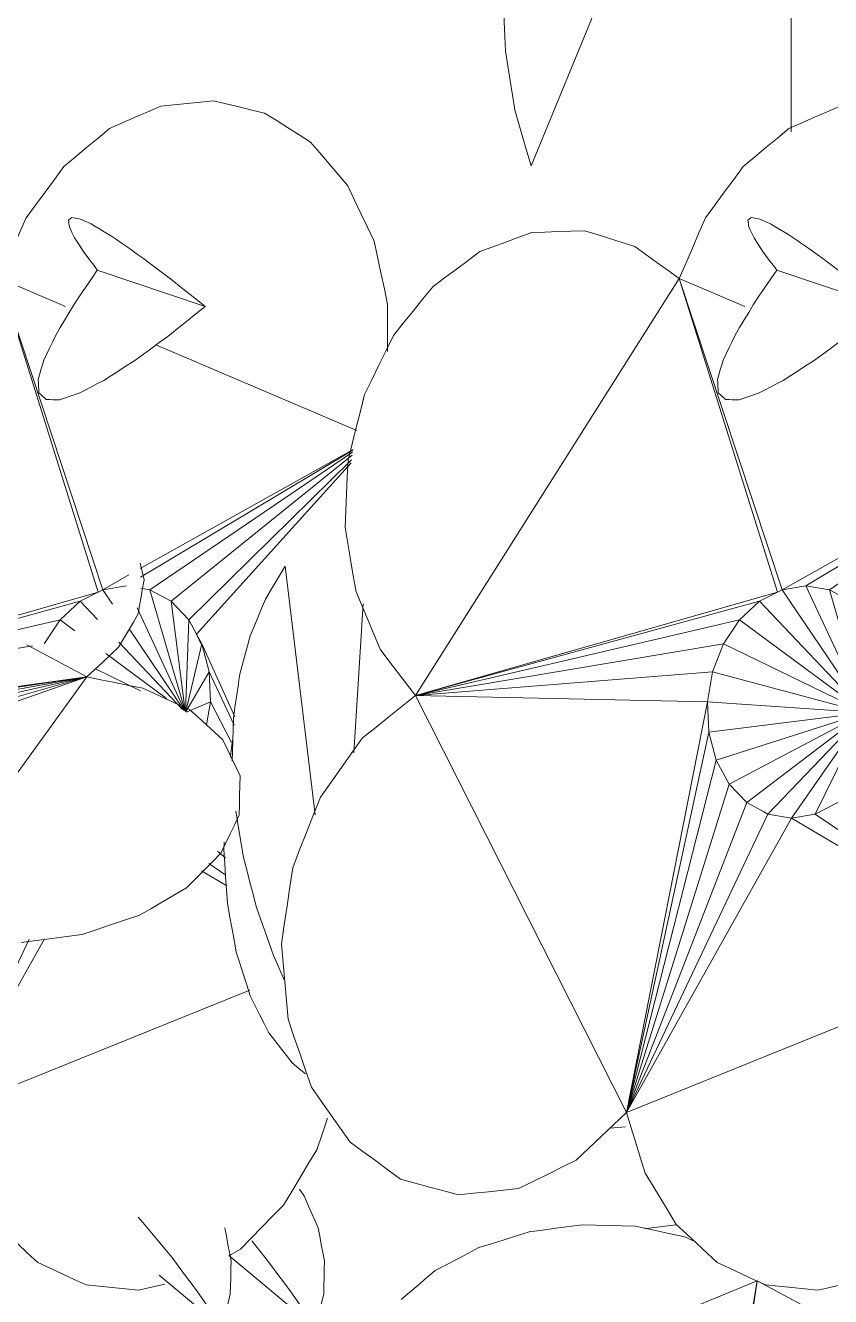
# Model space of a CAD drawing. Header units: metres. Extents: x 10.2 to 20.8, y -0.2 to 6.6.
# Drawn here: x 14.6459 to 14.7186, y 0.4246 to 0.5394 of the extents above; entities that cross this region are included whole.
import ezdxf

# ---------------------------------------------------------------- set-up
doc = ezdxf.new("R2010")
doc.units = ezdxf.units.M
for name, color, linetype, lineweight in [('Importações nas famílias', 250, 'Continuous', 5), ('Pilares estruturais', 7, 'Continuous', 5), ('Vegetação', 7, 'Continuous', 5)]:
    doc.layers.add(name, color=color, linetype=linetype, lineweight=lineweight)

# ---------------------------------------------------------------- blocks, each defined once
blk = doc.blocks.new('Planta_pergolado_12200 - plantas pergolado_skp_Component_12-V2710-Corte 3')
at = {"layer": 'Importações nas famílias'}
for p, q in [((14.65608, 0.43181), (14.6567, 0.43113)), ((14.65798, 0.42656), (14.66367, 0.42182))]:
    blk.add_line(p, q, dxfattribs=at)
at = {"layer": 'Importações nas famílias', "flags": 128}
for points in [[(14.6567, 0.43113), (14.6573, 0.43039), (14.6579, 0.42966), (14.65851, 0.42893), (14.65911, 0.42819)], [(14.66448, 0.42787), (14.66433, 0.42861), (14.66419, 0.42935), (14.66405, 0.43009), (14.6639, 0.43084)], [(14.65911, 0.42819), (14.65969, 0.42741), (14.66028, 0.42664), (14.66086, 0.42586), (14.66144, 0.42508)], [(14.6644, 0.42484), (14.66442, 0.4256), (14.66444, 0.42635), (14.66446, 0.42711), (14.66448, 0.42787)], [(14.66144, 0.42508), (14.662, 0.42426), (14.66256, 0.42345), (14.66312, 0.42263), (14.66367, 0.42182)], [(14.66367, 0.42182), (14.66386, 0.42257), (14.66404, 0.42333), (14.66422, 0.42408), (14.6644, 0.42484)]]:
    blk.add_lwpolyline(points, dxfattribs=at)
blk = doc.blocks.new('Planta_pergolado_12200 - plantas pergolado_skp_Component_17-V2714-Corte 3')
at = {"layer": 'Importações nas famílias'}
for p, q in [((14.70538, 0.43004), (14.70632, 0.42962)), ((14.71195, 0.42607), (14.67921, 0.41257)), ((14.70876, 0.40772), (14.71195, 0.42607)), ((14.71195, 0.42607), (14.70919, 0.40769)), ((14.7387, 0.41172), (14.71195, 0.42607))]:
    blk.add_line(p, q, dxfattribs=at)
at = {"layer": 'Importações nas famílias', "flags": 128}
for points in [[(14.68683, 0.42906), (14.68796, 0.42941), (14.6891, 0.42977), (14.69023, 0.43012), (14.69137, 0.43048)], [(14.69137, 0.43048), (14.69257, 0.43064), (14.69378, 0.4308), (14.69498, 0.43097), (14.69619, 0.43113)], [(14.69619, 0.43113), (14.69738, 0.43109), (14.69858, 0.43106), (14.69977, 0.43102), (14.70097, 0.43098)], [(14.70097, 0.43098), (14.70207, 0.43075), (14.70317, 0.43051), (14.70428, 0.43027), (14.70538, 0.43004)], [(14.68289, 0.42698), (14.68388, 0.4275), (14.68486, 0.42802), (14.68585, 0.42854), (14.68683, 0.42906)], [(14.67982, 0.42438), (14.68059, 0.42503), (14.68136, 0.42568), (14.68212, 0.42633), (14.68289, 0.42698)]]:
    blk.add_lwpolyline(points, dxfattribs=at)
blk = doc.blocks.new('Planta_pergolado_12200 - plantas pergolado_skp_Component_16-V2715-Corte 3')
for name in ['Planta_pergolado_12200 - plantas pergolado_skp_Component_12-V2710-Corte 3', 'Planta_pergolado_12200 - plantas pergolado_skp_Component_17-V2714-Corte 3']:
    blk.add_blockref(name, (0, 0))
blk = doc.blocks.new('Planta_pergolado_12200 - plantas pergolado_skp_Component_12-V2760-Corte 3')
at = {"layer": 'Importações nas famílias'}
for p, q in [((14.67111, 0.43367), (14.67065, 0.43433)), ((14.66427, 0.42834), (14.6721, 0.42182))]:
    blk.add_line(p, q, dxfattribs=at)
at = {"layer": 'Importações nas famílias', "flags": 128}
for points in [[(14.67232, 0.43084), (14.67202, 0.43155), (14.67171, 0.43225), (14.67141, 0.43296), (14.67111, 0.43367)], [(14.6729, 0.42787), (14.67276, 0.42861), (14.67261, 0.42935), (14.67247, 0.43009), (14.67232, 0.43084)], [(14.66633, 0.42966), (14.66693, 0.42893), (14.66753, 0.42819)], [(14.66753, 0.42819), (14.66812, 0.42741), (14.6687, 0.42664), (14.66928, 0.42586), (14.66987, 0.42508)], [(14.67283, 0.42484), (14.67285, 0.4256), (14.67286, 0.42635), (14.67288, 0.42711), (14.6729, 0.42787)], [(14.66987, 0.42508), (14.67042, 0.42426), (14.67098, 0.42345), (14.67154, 0.42263), (14.6721, 0.42182)], [(14.6721, 0.42182), (14.67228, 0.42257), (14.67246, 0.42333), (14.67264, 0.42408), (14.67283, 0.42484)]]:
    blk.add_lwpolyline(points, dxfattribs=at)
blk = doc.blocks.new('Planta_pergolado_12200 - plantas pergolado_skp_Component_12-V2761-Corte 3')
at = {"layer": 'Importações nas famílias', "flags": 128}
blk.add_lwpolyline([(14.69867, 0.43985), (14.69933, 0.4399), (14.70005, 0.43996)], dxfattribs=at)
blk = doc.blocks.new('Planta_pergolado_12200 - plantas pergolado_skp_Component_17-V2764-Corte 3')
at = {"layer": 'Importações nas famílias'}
for p, q in [((14.74713, 0.41172), (14.74151, 0.41474)), ((14.74188, 0.41101), (14.74713, 0.41172)), ((14.74202, 0.41096), (14.74713, 0.41172)), ((14.74233, 0.41086), (14.74713, 0.41172)), ((14.74273, 0.41074), (14.74713, 0.41172)), ((14.74316, 0.4106), (14.74713, 0.41172)), ((14.74354, 0.41048), (14.74713, 0.41172)), ((14.74713, 0.41172), (14.74572, 0.40978)), ((14.71186, 0.39764), (14.71264, 0.39747)), ((14.7127, 0.39742), (14.71187, 0.39763)), ((14.68573, 0.38962), (14.68459, 0.38969))]:
    blk.add_line(p, q, dxfattribs=at)
at = {"layer": 'Importações nas famílias', "flags": 128}
for points in [[(14.7018, 0.43075), (14.7022, 0.4308), (14.70341, 0.43097), (14.70461, 0.43113)], [(14.73143, 0.43031), (14.73219, 0.43044), (14.73339, 0.43064)], [(14.73339, 0.43064), (14.73459, 0.43064), (14.73579, 0.43065), (14.737, 0.43065), (14.7382, 0.43065)], [(14.7382, 0.43065), (14.73933, 0.43046), (14.74046, 0.43026), (14.74158, 0.43006), (14.74271, 0.42986)], [(14.74271, 0.42986), (14.74369, 0.42948), (14.74466, 0.4291), (14.74564, 0.42871), (14.74661, 0.42833)], [(14.74661, 0.42833), (14.74737, 0.42778), (14.74812, 0.42724), (14.74888, 0.4267), (14.74964, 0.42615)], [(14.74964, 0.42615), (14.75012, 0.42548), (14.75061, 0.42481), (14.75109, 0.42415), (14.75158, 0.42348)], [(14.75158, 0.42348), (14.75176, 0.42273), (14.75194, 0.42199), (14.75212, 0.42124), (14.7523, 0.42049)], [(14.7523, 0.42049), (14.75217, 0.41972), (14.75204, 0.41895), (14.7519, 0.41817), (14.75177, 0.4174)], [(14.75177, 0.4174), (14.75132, 0.41665), (14.75088, 0.4159), (14.75044, 0.41516), (14.75, 0.41441)], [(14.75, 0.41441), (14.74928, 0.41374), (14.74856, 0.41307), (14.74784, 0.4124), (14.74713, 0.41172)], [(14.74713, 0.41172), (14.74839, 0.41147), (14.74966, 0.41121), (14.75093, 0.41096), (14.7522, 0.4107)], [(14.7522, 0.4107), (14.75325, 0.41022), (14.7543, 0.40973), (14.75536, 0.40924), (14.75641, 0.40875)], [(14.75641, 0.40875), (14.75716, 0.40807), (14.75791, 0.40739), (14.75867, 0.40671), (14.75942, 0.40603)], [(14.75942, 0.40603), (14.7598, 0.40522), (14.76019, 0.40441), (14.76057, 0.40359), (14.76095, 0.40278)], [(14.76095, 0.40278), (14.76094, 0.4019), (14.76092, 0.40103), (14.76091, 0.40015), (14.76089, 0.39927)], [(14.76089, 0.39927), (14.76047, 0.39841), (14.76006, 0.39754), (14.75964, 0.39667), (14.75923, 0.39581)], [(14.75923, 0.39581), (14.75845, 0.39503), (14.75767, 0.39425), (14.7569, 0.39347), (14.75612, 0.39268)], [(14.75612, 0.39268), (14.75504, 0.39206), (14.75397, 0.39143), (14.75289, 0.3908), (14.75182, 0.39017)], [(14.75182, 0.39017), (14.75054, 0.38974), (14.74926, 0.38932), (14.74798, 0.3889), (14.7467, 0.38847)], [(14.7412, 0.38775), (14.73985, 0.38782), (14.73849, 0.3879), (14.73714, 0.38797), (14.73579, 0.38805)], [(14.7467, 0.38847), (14.74533, 0.38829), (14.74395, 0.38811), (14.74258, 0.38793), (14.7412, 0.38775)], [(14.73028, 0.38782), (14.72996, 0.38706), (14.72964, 0.3863)], [(14.72964, 0.3863), (14.72903, 0.38559), (14.72842, 0.38488), (14.7278, 0.38417), (14.72719, 0.38346)], [(14.72719, 0.38346), (14.72633, 0.38286), (14.72547, 0.38226), (14.7246, 0.38166), (14.72374, 0.38105)], [(14.72374, 0.38105), (14.72269, 0.3806), (14.72164, 0.38014), (14.72058, 0.37968), (14.71953, 0.37922)], [(14.71953, 0.37922), (14.71836, 0.37894), (14.71719, 0.37866), (14.71601, 0.37838), (14.71484, 0.3781)], [(14.71484, 0.3781), (14.71363, 0.37802), (14.71242, 0.37794)]]:
    blk.add_lwpolyline(points, dxfattribs=at)
blk = doc.blocks.new('Planta_pergolado_12200 - plantas pergolado_skp_Component_16-V2765-Corte 3')
for name in ['Planta_pergolado_12200 - plantas pergolado_skp_Component_12-V2761-Corte 3', 'Planta_pergolado_12200 - plantas pergolado_skp_Component_12-V2760-Corte 3', 'Planta_pergolado_12200 - plantas pergolado_skp_Component_17-V2764-Corte 3']:
    blk.add_blockref(name, (0, 0))
blk = doc.blocks.new('Planta_pergolado_12200 - plantas pergolado_skp_-V2818-Corte 3')
for name in ['Planta_pergolado_12200 - plantas pergolado_skp_Component_16-V2765-Corte 3', 'Planta_pergolado_12200 - plantas pergolado_skp_Component_16-V2715-Corte 3']:
    blk.add_blockref(name, (0, 0))
blk = doc.blocks.new('Planta_pergolado_12200 - plantas pergolado_skp_-V3106-Corte 3')
blk.add_blockref('Planta_pergolado_12200 - plantas pergolado_skp_-V2818-Corte 3', (0, 0))
blk = doc.blocks.new('Planta_pergolado_12200 - plantas pergolado_skp_Component_17-V3125-Corte 3')
at = {"layer": 'Importações nas famílias'}
for p, q in [((14.65145, 0.48059), (14.64605, 0.48349)), ((14.65145, 0.48059), (14.63525, 0.45822)), ((14.63809, 0.47594), (14.65145, 0.48059)), ((14.6407, 0.47754), (14.65145, 0.48059)), ((14.6415, 0.47835), (14.65145, 0.48059)), ((14.64197, 0.47889), (14.65145, 0.48059)), ((14.64217, 0.47921), (14.65145, 0.48059)), ((14.64217, 0.47932), (14.65145, 0.48059))]:
    blk.add_line(p, q, dxfattribs=at)
at = {"layer": 'Importações nas famílias', "flags": 128}
for points in [[(14.65626, 0.49085), (14.65645, 0.49011), (14.65663, 0.48936)], [(14.65663, 0.48936), (14.65649, 0.48859), (14.65636, 0.48781), (14.65622, 0.48704), (14.65609, 0.48627)], [(14.65609, 0.48627), (14.65565, 0.48552), (14.65521, 0.48477), (14.65476, 0.48402), (14.65432, 0.48328)], [(14.65432, 0.48328), (14.65361, 0.4826), (14.65289, 0.48193), (14.65217, 0.48126), (14.65145, 0.48059)], [(14.65145, 0.48059), (14.65272, 0.48033), (14.65398, 0.48008), (14.65525, 0.47982), (14.65652, 0.47957)], [(14.65652, 0.47957), (14.65757, 0.47908), (14.65863, 0.47859), (14.65968, 0.4781), (14.66074, 0.47762)], [(14.66074, 0.47762), (14.66149, 0.47694), (14.66224, 0.47626), (14.66299, 0.47558), (14.66374, 0.4749)], [(14.66374, 0.4749), (14.66412, 0.47408), (14.66451, 0.47327), (14.66489, 0.47246), (14.66528, 0.47165)], [(14.66528, 0.47165), (14.66526, 0.47077), (14.66524, 0.46989), (14.66523, 0.46901), (14.66521, 0.46814)], [(14.66521, 0.46814), (14.6648, 0.46727), (14.66438, 0.46641), (14.66397, 0.46554), (14.66355, 0.46467)], [(14.66355, 0.46467), (14.66278, 0.46389), (14.662, 0.46311), (14.66122, 0.46233), (14.66044, 0.46155)], [(14.66044, 0.46155), (14.65937, 0.46092), (14.65829, 0.46029), (14.65722, 0.45966), (14.65614, 0.45903)], [(14.65614, 0.45903), (14.65486, 0.45861), (14.65358, 0.45819), (14.6523, 0.45776), (14.65103, 0.45734)], [(14.65103, 0.45734), (14.64965, 0.45716), (14.64828, 0.45698), (14.6469, 0.45679), (14.64552, 0.45661)]]:
    blk.add_lwpolyline(points, dxfattribs=at)
blk = doc.blocks.new('Planta_pergolado_12200 - plantas pergolado_skp_Component_16-V3126-Corte 3')
blk.add_blockref('Planta_pergolado_12200 - plantas pergolado_skp_Component_17-V3125-Corte 3', (0, 0))
blk = doc.blocks.new('Planta_pergolado_12200 - plantas pergolado_skp_Component_12-V2794-Corte 3')
at = {"layer": 'Importações nas famílias'}
blk.add_line((14.81911, 0.31376), (14.80939, 0.31703), dxfattribs=at)
at = {"layer": 'Importações nas famílias', "flags": 128}
for points in [[(14.80708, 0.32179), (14.80701, 0.32172), (14.80694, 0.32166), (14.80686, 0.3216), (14.80679, 0.32154)], [(14.80679, 0.32154), (14.80681, 0.32138), (14.80683, 0.32123), (14.80685, 0.32108), (14.80687, 0.32093)], [(14.80776, 0.32168), (14.80759, 0.3217), (14.80742, 0.32173), (14.80725, 0.32176), (14.80708, 0.32179)], [(14.80882, 0.32121), (14.80855, 0.32132), (14.80829, 0.32144), (14.80803, 0.32156), (14.80776, 0.32168)], [(14.80687, 0.32093), (14.80699, 0.32068), (14.8071, 0.32044), (14.80722, 0.3202), (14.80734, 0.31996)], [(14.81023, 0.32038), (14.80987, 0.32059), (14.80952, 0.32079), (14.80917, 0.321), (14.80882, 0.32121)], [(14.81198, 0.31921), (14.81155, 0.3195), (14.81111, 0.31979), (14.81067, 0.32009), (14.81023, 0.32038)], [(14.80734, 0.31996), (14.80755, 0.31964), (14.80776, 0.31931), (14.80797, 0.31898), (14.80818, 0.31866)], [(14.81407, 0.3177), (14.81355, 0.31808), (14.81303, 0.31845), (14.81251, 0.31883), (14.81198, 0.31921)], [(14.80818, 0.31866), (14.80848, 0.31825), (14.80878, 0.31784), (14.80909, 0.31744), (14.80939, 0.31703)], [(14.80939, 0.31703), (14.80886, 0.31625), (14.80833, 0.31546), (14.80779, 0.31468), (14.80726, 0.3139)], [(14.81645, 0.31588), (14.81586, 0.31633), (14.81526, 0.31679), (14.81466, 0.31725), (14.81407, 0.3177)], [(14.81911, 0.31376), (14.81845, 0.31429), (14.81778, 0.31482), (14.81712, 0.31535), (14.81645, 0.31588)], [(14.80726, 0.3139), (14.80686, 0.31322), (14.80645, 0.31254), (14.80604, 0.31185), (14.80564, 0.31117)], [(14.81574, 0.31105), (14.81658, 0.31173), (14.81743, 0.31241), (14.81827, 0.31308), (14.81911, 0.31376)], [(14.80564, 0.31117), (14.80537, 0.3106), (14.8051, 0.31004), (14.80483, 0.30947), (14.80456, 0.3089)], [(14.81267, 0.30881), (14.81344, 0.30937), (14.81421, 0.30993), (14.81497, 0.31049), (14.81574, 0.31105)], [(14.80456, 0.3089), (14.80443, 0.30847), (14.8043, 0.30803), (14.80418, 0.30759), (14.80405, 0.30715)], [(14.80998, 0.30708), (14.81066, 0.30751), (14.81133, 0.30794), (14.812, 0.30838), (14.81267, 0.30881)], [(14.80405, 0.30715), (14.80407, 0.30685), (14.80408, 0.30655), (14.8041, 0.30625), (14.80412, 0.30595)], [(14.80774, 0.30591), (14.8083, 0.3062), (14.80886, 0.3065), (14.80942, 0.30679), (14.80998, 0.30708)], [(14.80412, 0.30595), (14.80428, 0.3058), (14.80445, 0.30565), (14.80461, 0.30549), (14.80477, 0.30534)], [(14.80477, 0.30534), (14.80508, 0.30534), (14.80538, 0.30533), (14.80568, 0.30533), (14.80599, 0.30533)], [(14.80599, 0.30533), (14.80642, 0.30547), (14.80686, 0.30562), (14.8073, 0.30577), (14.80774, 0.30591)]]:
    blk.add_lwpolyline(points, dxfattribs=at)
blk = doc.blocks.new('Planta_pergolado_12200 - plantas pergolado_skp_Component_17-V3162-Corte 3')
at = {"layer": 'Importações nas famílias'}
for p, q in [((14.6811, 0.4789), (14.7049, 0.51655)), ((14.7049, 0.51655), (14.71083, 0.51403)), ((14.7142, 0.48846), (14.7049, 0.51655)), ((14.7049, 0.51655), (14.71379, 0.48825)), ((14.73866, 0.50217), (14.7142, 0.48846)), ((14.73866, 0.50217), (14.71635, 0.48882)), ((14.71846, 0.48846), (14.73866, 0.50217)), ((14.71379, 0.48825), (14.6811, 0.4789)), ((14.71379, 0.48825), (14.71215, 0.48741)), ((14.7142, 0.48846), (14.71379, 0.48825)), ((14.71635, 0.48882), (14.7142, 0.48846)), ((14.72167, 0.47737), (14.7142, 0.48846)), ((14.72167, 0.47737), (14.71635, 0.48882)), ((14.71846, 0.48846), (14.71635, 0.48882)), ((14.72167, 0.47737), (14.71846, 0.48846)), ((14.72037, 0.48741), (14.71846, 0.48846)), ((14.71215, 0.48741), (14.6811, 0.4789)), ((14.71215, 0.48741), (14.71035, 0.48575)), ((14.72167, 0.47737), (14.71215, 0.48741)), ((14.71035, 0.48575), (14.6811, 0.4789)), ((14.71035, 0.48575), (14.7089, 0.48357)), ((14.72167, 0.47737), (14.71035, 0.48575)), ((14.7089, 0.48357), (14.6811, 0.4789)), ((14.7089, 0.48357), (14.70792, 0.48104)), ((14.72167, 0.47737), (14.7089, 0.48357)), ((14.70792, 0.48104), (14.6811, 0.4789)), ((14.70792, 0.48104), (14.70747, 0.47833)), ((14.72167, 0.47737), (14.70792, 0.48104)), ((14.6811, 0.4789), (14.70015, 0.44126)), ((14.70747, 0.47833), (14.6811, 0.4789)), ((14.70015, 0.44126), (14.70747, 0.47833)), ((14.70758, 0.47561), (14.70747, 0.47833)), ((14.72167, 0.47737), (14.70747, 0.47833)), ((14.72167, 0.47737), (14.70758, 0.47561)), ((14.72167, 0.47737), (14.70824, 0.47308)), ((14.72167, 0.47737), (14.70941, 0.47091)), ((14.72167, 0.47737), (14.71101, 0.46924)), ((14.71292, 0.46819), (14.72167, 0.47737)), ((14.72167, 0.47737), (14.71503, 0.46783)), ((14.72167, 0.47737), (14.71718, 0.46819)), ((14.70758, 0.47561), (14.70015, 0.44126)), ((14.70824, 0.47308), (14.70758, 0.47561)), ((14.70824, 0.47308), (14.70015, 0.44126)), ((14.70941, 0.47091), (14.70824, 0.47308)), ((14.70015, 0.44126), (14.70941, 0.47091)), ((14.71101, 0.46924), (14.70941, 0.47091)), ((14.70015, 0.44126), (14.71101, 0.46924)), ((14.71254, 0.4684), (14.71101, 0.46924)), ((14.71254, 0.4684), (14.71292, 0.46819)), ((14.71718, 0.46819), (14.71923, 0.46924)), ((14.71292, 0.46819), (14.70015, 0.44126)), ((14.71503, 0.46783), (14.70015, 0.44126)), ((14.71292, 0.46819), (14.71503, 0.46783)), ((14.71503, 0.46783), (14.71718, 0.46819)), ((14.71503, 0.46783), (14.72539, 0.46172)), ((14.72531, 0.46268), (14.71718, 0.46819)), ((14.72747, 0.4523), (14.70015, 0.44126))]:
    blk.add_line(p, q, dxfattribs=at)
at = {"layer": 'Importações nas famílias', "flags": 128}
for points in [[(14.71943, 0.53212), (14.71827, 0.53162), (14.71712, 0.53111), (14.71597, 0.5306), (14.71481, 0.5301)], [(14.71481, 0.5301), (14.71378, 0.52924), (14.71274, 0.52838), (14.71171, 0.52752), (14.71068, 0.52666)], [(14.71068, 0.52666), (14.70983, 0.5255), (14.70898, 0.52435), (14.70814, 0.52319), (14.70729, 0.52204)], [(14.70729, 0.52204), (14.70669, 0.52067), (14.7061, 0.5193), (14.7055, 0.51792), (14.7049, 0.51655)], [(14.6916, 0.52071), (14.69043, 0.52028), (14.68926, 0.51985), (14.68809, 0.51942), (14.68693, 0.51899)], [(14.69636, 0.52087), (14.69517, 0.52083), (14.69398, 0.52079), (14.69279, 0.52075), (14.6916, 0.52071)], [(14.7009, 0.51945), (14.69977, 0.51981), (14.69863, 0.52016), (14.6975, 0.52052), (14.69636, 0.52087)], [(14.68693, 0.51899), (14.68586, 0.51819), (14.6848, 0.5174), (14.68373, 0.51661), (14.68267, 0.51581)], [(14.7049, 0.51655), (14.7039, 0.51728), (14.7029, 0.518), (14.7019, 0.51873), (14.7009, 0.51945)], [(14.68267, 0.51581), (14.68178, 0.51471), (14.68089, 0.51361), (14.68, 0.51251), (14.67912, 0.51141)], [(14.67912, 0.51141), (14.67846, 0.51007), (14.67781, 0.50874), (14.67716, 0.5074), (14.67651, 0.50607)], [(14.67651, 0.50607), (14.67614, 0.50459), (14.67577, 0.50311), (14.6754, 0.50164), (14.67503, 0.50016)], [(14.67503, 0.50016), (14.67496, 0.49864), (14.6749, 0.49713), (14.67483, 0.49561), (14.67477, 0.49409)], [(14.67477, 0.49409), (14.67501, 0.49263), (14.67526, 0.49118), (14.6755, 0.48972), (14.67575, 0.48826)], [(14.67575, 0.48826), (14.67629, 0.48697), (14.67683, 0.48568), (14.67737, 0.48438), (14.67791, 0.48309)], [(14.67791, 0.48309), (14.67871, 0.48204), (14.6795, 0.481), (14.6803, 0.47995), (14.6811, 0.4789)], [(14.6811, 0.4789), (14.67991, 0.47795), (14.67871, 0.47699), (14.67752, 0.47603), (14.67633, 0.47508)], [(14.67633, 0.47508), (14.67538, 0.47374), (14.67443, 0.47241), (14.67349, 0.47108), (14.67254, 0.46974)], [(14.67254, 0.46974), (14.67191, 0.46815), (14.67128, 0.46655), (14.67065, 0.46496), (14.67003, 0.46336)], [(14.67003, 0.46336), (14.66978, 0.46164), (14.66953, 0.45992), (14.66927, 0.45819), (14.66902, 0.45647)], [(14.66902, 0.45647), (14.66917, 0.45477), (14.66932, 0.45307), (14.66946, 0.45137), (14.66961, 0.44967)], [(14.66961, 0.44967), (14.67014, 0.44813), (14.67067, 0.4466), (14.6712, 0.44507), (14.67173, 0.44353)], [(14.67173, 0.44353), (14.67261, 0.44229), (14.67348, 0.44106), (14.67435, 0.43982), (14.67522, 0.43858)], [(14.69562, 0.43695), (14.69675, 0.43803), (14.69788, 0.4391), (14.69902, 0.44018), (14.70015, 0.44126)], [(14.70015, 0.44126), (14.70057, 0.43988), (14.701, 0.43851), (14.70142, 0.43714), (14.70185, 0.43577)], [(14.67522, 0.43858), (14.67635, 0.43775), (14.67749, 0.43692), (14.67863, 0.43608), (14.67976, 0.43525)], [(14.69042, 0.43439), (14.69172, 0.43503), (14.69302, 0.43567), (14.69432, 0.43631), (14.69562, 0.43695)], [(14.67976, 0.43525), (14.68107, 0.43489), (14.68237, 0.43453), (14.68367, 0.43417), (14.68498, 0.43381)], [(14.70185, 0.43577), (14.70255, 0.43462), (14.70325, 0.43346), (14.70395, 0.43231), (14.70465, 0.43115)], [(14.68498, 0.43381), (14.68634, 0.43396), (14.6877, 0.4341), (14.68906, 0.43425), (14.69042, 0.43439)], [(14.70465, 0.43115), (14.70557, 0.43029), (14.7065, 0.42943), (14.70742, 0.42857), (14.70835, 0.42771)], [(14.70835, 0.42771), (14.70944, 0.42721), (14.71053, 0.4267), (14.71162, 0.42619), (14.71271, 0.42569)], [(14.71742, 0.42521), (14.71861, 0.42549), (14.71979, 0.42576), (14.72098, 0.42604), (14.72217, 0.42632)], [(14.71271, 0.42569), (14.71388, 0.42557), (14.71506, 0.42545), (14.71624, 0.42533), (14.71742, 0.42521)]]:
    blk.add_lwpolyline(points, dxfattribs=at)
blk = doc.blocks.new('Planta_pergolado_12200 - plantas pergolado_skp_Component_16-V3163-Corte 3')
for name, p in [('Planta_pergolado_12200 - plantas pergolado_skp_Component_17-V3162-Corte 3', (0, 0)), ('Planta_pergolado_12200 - plantas pergolado_skp_Component_12-V2794-Corte 3', (-0.09568, 0.20028))]:
    blk.add_blockref(name, p)
blk = doc.blocks.new('Planta_pergolado_12200 - plantas pergolado_skp_Component_12-V2789-Corte 3')
at = {"layer": 'Importações nas famílias'}
blk.add_line((14.86893, 0.37591), (14.84853, 0.32646), dxfattribs=at)
at = {"layer": 'Importações nas famílias', "flags": 128}
for points in [[(14.86485, 0.37463), (14.86587, 0.37495), (14.86689, 0.37527), (14.86791, 0.37559), (14.86893, 0.37591)], [(14.86098, 0.37256), (14.86195, 0.37308), (14.86292, 0.3736), (14.86388, 0.37411), (14.86485, 0.37463)], [(14.85739, 0.36976), (14.85829, 0.37046), (14.85918, 0.37116), (14.86008, 0.37186), (14.86098, 0.37256)], [(14.85418, 0.36629), (14.85499, 0.36716), (14.85579, 0.36802), (14.85659, 0.36889), (14.85739, 0.36976)], [(14.85143, 0.36223), (14.85211, 0.36324), (14.8528, 0.36426), (14.85349, 0.36527), (14.85418, 0.36629)], [(14.84918, 0.35767), (14.84974, 0.35881), (14.8503, 0.35995), (14.85086, 0.36109), (14.85143, 0.36223)], [(14.84751, 0.35274), (14.84793, 0.35397), (14.84835, 0.35521), (14.84876, 0.35644), (14.84918, 0.35767)], [(14.84644, 0.34753), (14.84671, 0.34883), (14.84697, 0.35013), (14.84724, 0.35143), (14.84751, 0.35274)], [(14.84601, 0.34217), (14.84612, 0.34351), (14.84622, 0.34485), (14.84633, 0.34619), (14.84644, 0.34753)], [(14.84622, 0.33679), (14.84616, 0.33813), (14.84611, 0.33948), (14.84606, 0.34082), (14.84601, 0.34217)], [(14.84706, 0.33151), (14.84685, 0.33283), (14.84664, 0.33415), (14.84643, 0.33547), (14.84622, 0.33679)], [(14.84853, 0.32646), (14.84816, 0.32773), (14.84779, 0.32899), (14.84743, 0.33025), (14.84706, 0.33151)]]:
    blk.add_lwpolyline(points, dxfattribs=at)
blk = doc.blocks.new('Planta_pergolado_12200 - plantas pergolado_skp_Component_12-V2811-Corte 3')
at = {"layer": 'Importações nas famílias'}
for p, q in [((14.76773, 0.26785), (14.76502, 0.29029)), ((14.75952, 0.26538), (14.7595, 0.26468))]:
    blk.add_line(p, q, dxfattribs=at)
at = {"layer": 'Importações nas famílias', "flags": 128}
for points in [[(14.76325, 0.28732), (14.76369, 0.28806), (14.76414, 0.2888), (14.76458, 0.28954), (14.76502, 0.29029)], [(14.76188, 0.28402), (14.76222, 0.28485), (14.76257, 0.28567), (14.76291, 0.28649), (14.76325, 0.28732)], [(14.76091, 0.28043), (14.76116, 0.28133), (14.7614, 0.28223), (14.76164, 0.28312), (14.76188, 0.28402)], [(14.76037, 0.27659), (14.7605, 0.27755), (14.76064, 0.27851), (14.76078, 0.27947), (14.76091, 0.28043)], [(14.76025, 0.27269), (14.76028, 0.27355), (14.76031, 0.27456), (14.76034, 0.27558), (14.76037, 0.27659)], [(14.76028, 0.27456), (14.76017, 0.27366), (14.76009, 0.27305)], [(14.76128, 0.26399), (14.7611, 0.26507), (14.76092, 0.26615), (14.76073, 0.26724), (14.76057, 0.2682)], [(14.7595, 0.26468), (14.75958, 0.26348), (14.75966, 0.26228), (14.75974, 0.26108), (14.75982, 0.25988)], [(14.76242, 0.25958), (14.76214, 0.26068), (14.76185, 0.26178), (14.76156, 0.26288), (14.76128, 0.26399)], [(14.75982, 0.25988), (14.76002, 0.25877), (14.76022, 0.25767), (14.76042, 0.25656), (14.76061, 0.25546)], [(14.76397, 0.25516), (14.76358, 0.25626), (14.76319, 0.25737), (14.76281, 0.25847), (14.76242, 0.25958)], [(14.76061, 0.25546), (14.76093, 0.25447), (14.76125, 0.25349), (14.76156, 0.2525), (14.76188, 0.25152)], [(14.76493, 0.25296), (14.76445, 0.25406), (14.76397, 0.25516)], [(14.76188, 0.25152), (14.7623, 0.25068), (14.76272, 0.24984), (14.76315, 0.249), (14.76357, 0.24816)], [(14.76357, 0.24816), (14.7641, 0.24748), (14.76462, 0.24681), (14.76514, 0.24613), (14.76566, 0.24545)], [(14.76566, 0.24545), (14.76627, 0.24496), (14.76688, 0.24446)]]:
    blk.add_lwpolyline(points, dxfattribs=at)
blk = doc.blocks.new('Planta_pergolado_12200 - plantas pergolado_skp_Component_17-V3175-Corte 3')
at = {"layer": 'Importações nas famílias'}
for p, q in [((14.61979, 0.4789), (14.64359, 0.51655)), ((14.64359, 0.51655), (14.64953, 0.51403)), ((14.65289, 0.48846), (14.64359, 0.51655)), ((14.64359, 0.51655), (14.65248, 0.48825)), ((14.65767, 0.51056), (14.67582, 0.50283)), ((14.67548, 0.50112), (14.65628, 0.49036)), ((14.67547, 0.50105), (14.6563, 0.48958)), ((14.65715, 0.48846), (14.67544, 0.50088)), ((14.65906, 0.48741), (14.6754, 0.5006)), ((14.66066, 0.48575), (14.67534, 0.5002)), ((14.66136, 0.48444), (14.6753, 0.4999)), ((14.65525, 0.48979), (14.65289, 0.48846)), ((14.65248, 0.48825), (14.61979, 0.4789)), ((14.65248, 0.48825), (14.65085, 0.48741)), ((14.65289, 0.48846), (14.65248, 0.48825)), ((14.65504, 0.48882), (14.65289, 0.48846)), ((14.65378, 0.48714), (14.65289, 0.48846)), ((14.65715, 0.48846), (14.65633, 0.4886)), ((14.66032, 0.4775), (14.65715, 0.48846)), ((14.65906, 0.48741), (14.65715, 0.48846)), ((14.65085, 0.48741), (14.61979, 0.4789)), ((14.65085, 0.48741), (14.64904, 0.48575)), ((14.65241, 0.48576), (14.65085, 0.48741)), ((14.66029, 0.47752), (14.65598, 0.48681)), ((14.66034, 0.47748), (14.65906, 0.48741)), ((14.66066, 0.48575), (14.65906, 0.48741)), ((14.67555, 0.47372), (14.6764, 0.48717)), ((14.64904, 0.48575), (14.61979, 0.4789)), ((14.64904, 0.48575), (14.64759, 0.48357)), ((14.65038, 0.48475), (14.64904, 0.48575)), ((14.66036, 0.47747), (14.66066, 0.48575)), ((14.66136, 0.48444), (14.66066, 0.48575)), ((14.66023, 0.47756), (14.65527, 0.48493)), ((14.66183, 0.48357), (14.66136, 0.48444)), ((14.6618, 0.48347), (14.66136, 0.48444)), ((14.64656, 0.4834), (14.61979, 0.4789)), ((14.6601, 0.47764), (14.65435, 0.48372)), ((14.66183, 0.48357), (14.66038, 0.47746)), ((14.66249, 0.48104), (14.66183, 0.48357)), ((14.6648, 0.47697), (14.66183, 0.48357)), ((14.65863, 0.47865), (14.65317, 0.48269)), ((14.65631, 0.47933), (14.65223, 0.48132)), ((14.6604, 0.47744), (14.66249, 0.48104)), ((14.6626, 0.47833), (14.66249, 0.48104)), ((14.66475, 0.47623), (14.66249, 0.48104)), ((14.64395, 0.48083), (14.61979, 0.4789)), ((14.61979, 0.4789), (14.62535, 0.4679)), ((14.64135, 0.47843), (14.61979, 0.4789)), ((14.6626, 0.47833), (14.66046, 0.47741)), ((14.66226, 0.47626), (14.6626, 0.47833)), ((14.6645, 0.47467), (14.6626, 0.47833)), ((14.62669, 0.46526), (14.62701, 0.46463)), ((14.66396, 0.46426), (14.66325, 0.46484)), ((14.664, 0.46268), (14.66245, 0.46374)), ((14.6618, 0.46307), (14.66408, 0.46172)), ((14.63884, 0.44126), (14.64375, 0.45697)), ((14.64762, 0.45695), (14.63884, 0.44126)), ((14.63884, 0.44126), (14.64193, 0.4569)), ((14.64626, 0.4569), (14.63884, 0.44126)), ((14.64221, 0.45686), (14.63884, 0.44126)), ((14.63884, 0.44126), (14.64489, 0.45684)), ((14.64278, 0.45676), (14.63884, 0.44126)), ((14.63259, 0.45361), (14.63884, 0.44126)), ((14.66616, 0.4523), (14.63884, 0.44126)), ((14.66428, 0.42832), (14.66532, 0.42893))]:
    blk.add_line(p, q, dxfattribs=at)
at = {"layer": 'Importações nas famílias', "flags": 128}
for points in [[(14.66289, 0.5326), (14.6617, 0.53248), (14.6605, 0.53236), (14.65931, 0.53224), (14.65812, 0.53212)], [(14.6675, 0.53149), (14.66635, 0.53177), (14.66519, 0.53205), (14.66404, 0.53232), (14.66289, 0.5326)], [(14.65812, 0.53212), (14.65696, 0.53162), (14.65581, 0.53111), (14.65466, 0.5306), (14.6535, 0.5301)], [(14.67163, 0.52888), (14.6706, 0.52953), (14.66956, 0.53019), (14.66853, 0.53084), (14.6675, 0.53149)], [(14.6535, 0.5301), (14.65247, 0.52924), (14.65143, 0.52838), (14.6504, 0.52752), (14.64937, 0.52666)], [(14.675, 0.52493), (14.67415, 0.52592), (14.67331, 0.52691), (14.67247, 0.52789), (14.67163, 0.52888)], [(14.64937, 0.52666), (14.64852, 0.5255), (14.64768, 0.52435), (14.64683, 0.52319), (14.64598, 0.52204)], [(14.67738, 0.51993), (14.67678, 0.52118), (14.67619, 0.52243), (14.67559, 0.52368), (14.675, 0.52493)], [(14.64598, 0.52204), (14.64539, 0.52067), (14.64479, 0.5193), (14.64419, 0.51792), (14.64359, 0.51655)], [(14.63029, 0.52071), (14.62912, 0.52028), (14.62795, 0.51985), (14.62678, 0.51942), (14.62562, 0.51899)], [(14.63505, 0.52087), (14.63386, 0.52083), (14.63267, 0.52079), (14.63148, 0.52075), (14.63029, 0.52071)], [(14.63959, 0.51945), (14.63846, 0.51981), (14.63732, 0.52016), (14.63619, 0.52052), (14.63505, 0.52087)], [(14.6786, 0.5142), (14.6783, 0.51563), (14.67799, 0.51706), (14.67768, 0.5185), (14.67738, 0.51993)], [(14.62562, 0.51899), (14.62455, 0.51819), (14.62349, 0.5174), (14.62242, 0.51661), (14.62136, 0.51581)], [(14.64359, 0.51655), (14.64259, 0.51728), (14.64159, 0.518), (14.64059, 0.51873), (14.63959, 0.51945)], [(14.62136, 0.51581), (14.62047, 0.51471), (14.61958, 0.51361), (14.6187, 0.51251), (14.61781, 0.51141)], [(14.6786, 0.50998), (14.6786, 0.51117), (14.6786, 0.51269), (14.6786, 0.5142)], [(14.61781, 0.51141), (14.61715, 0.51007), (14.6165, 0.50874), (14.61585, 0.5074), (14.6152, 0.50607)], [(14.6152, 0.50607), (14.61483, 0.50459), (14.61446, 0.50311), (14.61409, 0.50164), (14.61372, 0.50016)], [(14.61372, 0.50016), (14.61365, 0.49864), (14.61359, 0.49713), (14.61352, 0.49561), (14.61346, 0.49409)], [(14.61346, 0.49409), (14.6137, 0.49263), (14.61395, 0.49118), (14.61419, 0.48972), (14.61444, 0.48826)], [(14.61444, 0.48826), (14.61498, 0.48697), (14.61552, 0.48568), (14.61606, 0.48438), (14.6166, 0.48309)], [(14.6166, 0.48309), (14.6174, 0.48204), (14.61819, 0.481), (14.61899, 0.47995), (14.61979, 0.4789)], [(14.61979, 0.4789), (14.6186, 0.47795), (14.61741, 0.47699), (14.61621, 0.47603), (14.61502, 0.47508)], [(14.61502, 0.47508), (14.61407, 0.47374), (14.61313, 0.47241), (14.61218, 0.47108), (14.61123, 0.46974)], [(14.61123, 0.46974), (14.6106, 0.46815), (14.60997, 0.46655), (14.60935, 0.46496), (14.60872, 0.46336)], [(14.60872, 0.46336), (14.60847, 0.46164), (14.60822, 0.45992)], [(14.60907, 0.44743), (14.60936, 0.4466), (14.60989, 0.44507), (14.61043, 0.44353)], [(14.61043, 0.44353), (14.6113, 0.44229), (14.61217, 0.44106), (14.61304, 0.43982), (14.61391, 0.43858)], [(14.63432, 0.43695), (14.63545, 0.43803), (14.63658, 0.4391), (14.63771, 0.44018), (14.63884, 0.44126)], [(14.63884, 0.44126), (14.63926, 0.43988), (14.63969, 0.43851), (14.64011, 0.43714), (14.64054, 0.43577)], [(14.6722, 0.43788), (14.67268, 0.43931), (14.67317, 0.44074)], [(14.61391, 0.43858), (14.61505, 0.43775), (14.61618, 0.43692), (14.61732, 0.43608), (14.61845, 0.43525)], [(14.66919, 0.43288), (14.66994, 0.43413), (14.67069, 0.43538), (14.67144, 0.43663), (14.6722, 0.43788)], [(14.62911, 0.43439), (14.63041, 0.43503), (14.63171, 0.43567), (14.63301, 0.43631), (14.63432, 0.43695)], [(14.61845, 0.43525), (14.61976, 0.43489), (14.62106, 0.43453), (14.62237, 0.43417), (14.62367, 0.43381)], [(14.64054, 0.43577), (14.64124, 0.43462), (14.64194, 0.43346), (14.64264, 0.43231), (14.64334, 0.43115)], [(14.62367, 0.43381), (14.62503, 0.43396), (14.62639, 0.4341), (14.62775, 0.43425), (14.62911, 0.43439)], [(14.66532, 0.42893), (14.66628, 0.42992), (14.66725, 0.4309), (14.66822, 0.43189), (14.66919, 0.43288)], [(14.64334, 0.43115), (14.64426, 0.43029), (14.64519, 0.42943), (14.64611, 0.42857), (14.64704, 0.42771)], [(14.64704, 0.42771), (14.64813, 0.42721), (14.64922, 0.4267), (14.65031, 0.42619), (14.6514, 0.42569)], [(14.6514, 0.42569), (14.65258, 0.42557), (14.65375, 0.42545), (14.65493, 0.42533), (14.65611, 0.42521)], [(14.65611, 0.42521), (14.6573, 0.42549), (14.65848, 0.42576)]]:
    blk.add_lwpolyline(points, dxfattribs=at)
blk = doc.blocks.new('Planta_pergolado_12200 - plantas pergolado_skp_Component_16-V3176-Corte 3')
for name, p in [('Planta_pergolado_12200 - plantas pergolado_skp_Component_12-V2789-Corte 3', (-0.15699, 0.20028)), ('Planta_pergolado_12200 - plantas pergolado_skp_Component_17-V3175-Corte 3', (0, 0)), ('Planta_pergolado_12200 - plantas pergolado_skp_Component_12-V2794-Corte 3', (-0.15699, 0.20028)), ('Planta_pergolado_12200 - plantas pergolado_skp_Component_12-V2811-Corte 3', (-0.09568, 0.20028))]:
    blk.add_blockref(name, p)
blk = doc.blocks.new('Planta_pergolado_12200 - plantas pergolado_skp_-V3179-Corte 3')
for name in ['Planta_pergolado_12200 - plantas pergolado_skp_Component_16-V3176-Corte 3', 'Planta_pergolado_12200 - plantas pergolado_skp_Component_16-V3163-Corte 3']:
    blk.add_blockref(name, (0, 0))
blk = doc.blocks.new('Planta_pergolado_12200 - plantas pergolado_skp_-V3180-Corte 3')
for name in ['Planta_pergolado_12200 - plantas pergolado_skp_-V3179-Corte 3', 'Planta_pergolado_12200 - plantas pergolado_skp_Component_16-V3126-Corte 3']:
    blk.add_blockref(name, (0, 0))
blk = doc.blocks.new('Planta_pergolado_12200 - plantas pergolado_skp_-V3437-Corte 3')
blk.add_blockref('Planta_pergolado_12200 - plantas pergolado_skp_-V3180-Corte 3', (0, 0))
blk = doc.blocks.new('Planta_pergolado_12200 - Planta_pergolado_12200-V5114-Corte 3')
for name in ['Planta_pergolado_12200 - plantas pergolado_skp_-V3437-Corte 3', 'Planta_pergolado_12200 - plantas pergolado_skp_-V3106-Corte 3']:
    blk.add_blockref(name, (0, 0))

msp = doc.modelspace()

# ---------------------------------------------------------------- linework, layer by layer
at = {"layer": 'Pilares estruturais', "color": 250}
msp.add_line((14.715, 0.52979), (14.715, 0.63518), dxfattribs=at)

# ---------------------------------------------------------------- block references
at = {"layer": 'Vegetação', "color": 250}
msp.add_blockref('Planta_pergolado_12200 - Planta_pergolado_12200-V5114-Corte 3', (0, 0), dxfattribs=at)

doc.saveas('drawing.dxf')
